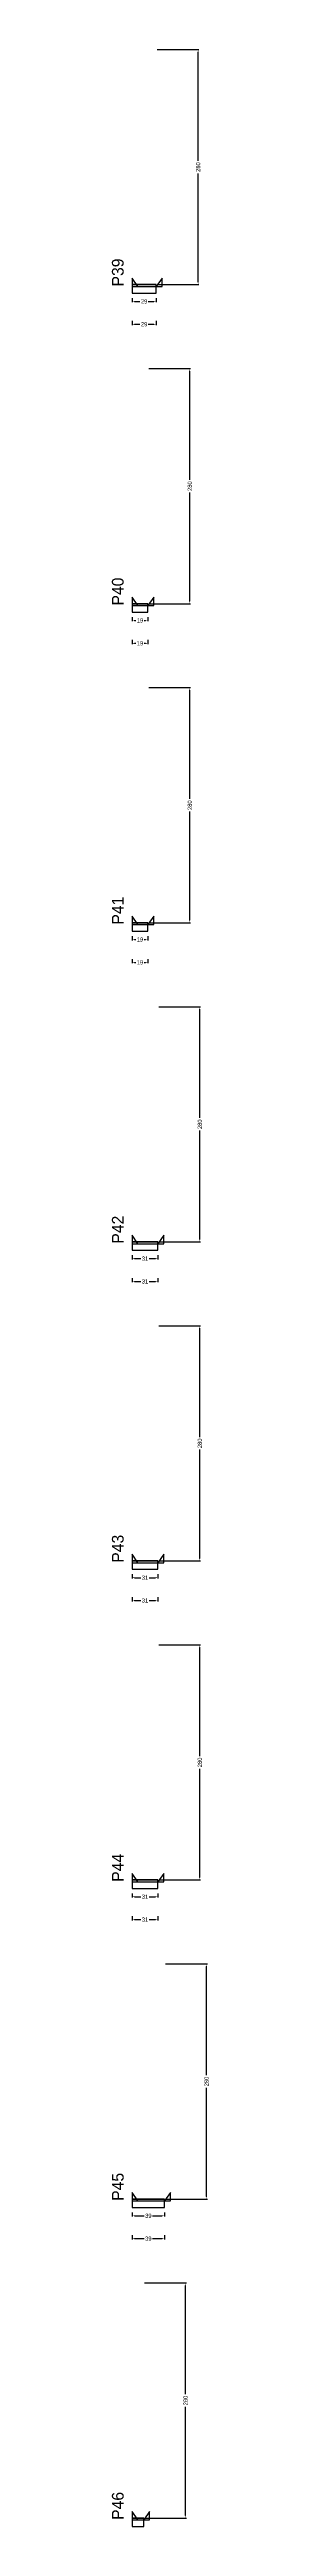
# Model space of a CAD drawing. Header units: centimetres. Extents: x -10500 to 4121, y -45226 to 295.
# Drawn here: x 3976 to 4092, y -2668 to 282 of the extents above; entities that cross this region are included whole.
import ezdxf

# ---------------------------------------------------------------- set-up
doc = ezdxf.new("R2010")
doc.units = ezdxf.units.CM
for name, color, linetype in [('NOMENCLATURA', 7, 'Continuous'), ('SARR_2.2x10', 60, 'Continuous'), ('SARR_2.2x7', 40, 'Continuous')]:
    doc.layers.add(name, color=color, linetype=linetype)
doc.dimstyles.new('PAINEL-NOVA', dxfattribs={"dimtxt": 5, "dimasz": 3, "dimexe": 1, "dimexo": 1, "dimgap": 1, "dimtad": 1, "dimcen": 2.5, "dimazin": 3, "dimtfac": 1, "dimtmove": 0, "dimatfit": 3})

# ---------------------------------------------------------------- blocks, each defined once
blk = doc.blocks.new('_CLOSEDFILLED')
at = {"color": 0, "linetype": 'BYBLOCK'}
blk.add_solid([(-1, 0.16), (0, 0), (-1, -0.16)], dxfattribs=at)
blk = doc.blocks.new('*D21')
for p, q in [((4000, -13.8), (4000, -18.8)), ((4003, -17.8), (4009.5, -17.8)), ((4019.5, -17.8), (4026, -17.8)), ((4029, -13.8), (4029, -18.8))]:
    blk.add_line(p, q)
at = {"layer": 'Defpoints'}
for p in [(4000, -12.8), (4000, -17.8), (4029, -12.8)]:
    blk.add_point(p, dxfattribs=at)
at = {"layer": 'SARR_2.2x10', "xscale": 3, "yscale": 3, "rotation": 180}
blk.add_blockref('_CLOSEDFILLED', (4000, -17.8), dxfattribs=at)
at = {"layer": 'SARR_2.2x10', "xscale": 3, "yscale": 3}
blk.add_blockref('_CLOSEDFILLED', (4029, -17.8), dxfattribs=at)
at = {"layer": 'SARR_2.2x10', "insert": (4014.5, -17.8), "char_height": 5, "attachment_point": 5}
blk.add_mtext('29', dxfattribs=at)
blk = doc.blocks.new('*D22')
for p, q in [((4030, 282.2), (4080, 282.2)), ((4079, 149.7), (4079, 279.2)), ((4079, 5.2), (4079, 134.7)), ((4030, 2.2), (4080, 2.2))]:
    blk.add_line(p, q)
at = {"layer": 'Defpoints'}
for p in [(4029, 282.2), (4029, 2.2), (4079, 2.2)]:
    blk.add_point(p, dxfattribs=at)
at = {"layer": 'SARR_2.2x10', "xscale": 3, "yscale": 3}
for p, rotation in [((4079, 282.2), 90), ((4079, 2.2), 270)]:
    blk.add_blockref('_CLOSEDFILLED', p, dxfattribs=dict(at, rotation=rotation))
at = {"layer": 'SARR_2.2x10', "insert": (4079, 142.2), "char_height": 5, "attachment_point": 5, "rotation": 90}
blk.add_mtext('280', dxfattribs=at)
blk = doc.blocks.new('*D23')
for p, q in [((4030, 282.2), (4080, 282.2)), ((4079, 149.7), (4079, 279.2)), ((4079, 5.2), (4079, 134.7)), ((4030, 2.2), (4080, 2.2))]:
    blk.add_line(p, q)
at = {"layer": 'Defpoints'}
for p in [(4029, 282.2), (4029, 2.2), (4079, 2.2)]:
    blk.add_point(p, dxfattribs=at)
at = {"layer": 'SARR_2.2x10', "xscale": 3, "yscale": 3}
for p, rotation in [((4079, 282.2), 90), ((4079, 2.2), 270)]:
    blk.add_blockref('_CLOSEDFILLED', p, dxfattribs=dict(at, rotation=rotation))
at = {"layer": 'SARR_2.2x10', "insert": (4079, 142.2), "char_height": 5, "attachment_point": 5, "rotation": 90}
blk.add_mtext('280', dxfattribs=at)
blk = doc.blocks.new('*D24')
for p, q in [((4030, 282.2), (4080, 282.2)), ((4079, 149.7), (4079, 279.2)), ((4079, 5.2), (4079, 134.7)), ((4030, 2.2), (4080, 2.2))]:
    blk.add_line(p, q)
at = {"layer": 'Defpoints'}
for p in [(4029, 282.2), (4029, 2.2), (4079, 2.2)]:
    blk.add_point(p, dxfattribs=at)
at = {"layer": 'SARR_2.2x10', "xscale": 3, "yscale": 3}
for p, rotation in [((4079, 282.2), 90), ((4079, 2.2), 270)]:
    blk.add_blockref('_CLOSEDFILLED', p, dxfattribs=dict(at, rotation=rotation))
at = {"layer": 'SARR_2.2x10', "insert": (4079, 142.2), "char_height": 5, "attachment_point": 5, "rotation": 90}
blk.add_mtext('280', dxfattribs=at)
blk = doc.blocks.new('*D25')
for p, q in [((4030, 282.2), (4080, 282.2)), ((4079, 149.7), (4079, 279.2)), ((4079, 5.2), (4079, 134.7)), ((4030, 2.2), (4080, 2.2))]:
    blk.add_line(p, q)
at = {"layer": 'Defpoints'}
for p in [(4029, 282.2), (4029, 2.2), (4079, 2.2)]:
    blk.add_point(p, dxfattribs=at)
at = {"layer": 'SARR_2.2x10', "xscale": 3, "yscale": 3}
for p, rotation in [((4079, 282.2), 90), ((4079, 2.2), 270)]:
    blk.add_blockref('_CLOSEDFILLED', p, dxfattribs=dict(at, rotation=rotation))
at = {"layer": 'SARR_2.2x10', "insert": (4079, 142.2), "char_height": 5, "attachment_point": 5, "rotation": 90}
blk.add_mtext('280', dxfattribs=at)
blk = doc.blocks.new('*D26')
for p, q in [((4000, -41), (4000, -46)), ((4003, -45), (4009.5, -45)), ((4019.5, -45), (4026, -45)), ((4029, -41), (4029, -46))]:
    blk.add_line(p, q)
at = {"layer": 'Defpoints'}
for p in [(4000, -40), (4000, -45), (4029, -40)]:
    blk.add_point(p, dxfattribs=at)
at = {"layer": 'SARR_2.2x10', "xscale": 3, "yscale": 3, "rotation": 180}
blk.add_blockref('_CLOSEDFILLED', (4000, -45), dxfattribs=at)
at = {"layer": 'SARR_2.2x10', "xscale": 3, "yscale": 3}
blk.add_blockref('_CLOSEDFILLED', (4029, -45), dxfattribs=at)
at = {"layer": 'SARR_2.2x10', "insert": (4014.5, -45), "char_height": 5, "attachment_point": 5}
blk.add_mtext('29', dxfattribs=at)
blk = doc.blocks.new('GRA-E')
at = {"layer": 'SARR_2.2x7'}
blk.add_lwpolyline([(0, 0), (7, 0), (0, 10)], close=True, dxfattribs=at)
blk = doc.blocks.new('GRA-D')
at = {"layer": 'SARR_2.2x7'}
blk.add_lwpolyline([(0, 0), (7, 0), (7, 10)], close=True, dxfattribs=at)
blk = doc.blocks.new('*D47')
for p, q in [((4000, -393.8), (4000, -398.8)), ((4003, -397.8), (4004.5, -397.8)), ((4014.5, -397.8), (4016, -397.8)), ((4019, -393.8), (4019, -398.8))]:
    blk.add_line(p, q)
at = {"layer": 'Defpoints'}
for p in [(4000, -392.8), (4000, -397.8), (4019, -392.8)]:
    blk.add_point(p, dxfattribs=at)
at = {"layer": 'SARR_2.2x10', "xscale": 3, "yscale": 3, "rotation": 180}
blk.add_blockref('_CLOSEDFILLED', (4000, -397.8), dxfattribs=at)
at = {"layer": 'SARR_2.2x10', "xscale": 3, "yscale": 3}
blk.add_blockref('_CLOSEDFILLED', (4019, -397.8), dxfattribs=at)
at = {"layer": 'SARR_2.2x10', "insert": (4009.5, -397.8), "char_height": 5, "attachment_point": 5}
blk.add_mtext('19', dxfattribs=at)
blk = doc.blocks.new('*D48')
for p, q in [((4020, -97.8), (4070, -97.8)), ((4069, -230.3), (4069, -100.8)), ((4069, -374.8), (4069, -245.3)), ((4020, -377.8), (4070, -377.8))]:
    blk.add_line(p, q)
at = {"layer": 'Defpoints'}
for p in [(4019, -97.8), (4019, -377.8), (4069, -377.8)]:
    blk.add_point(p, dxfattribs=at)
at = {"layer": 'SARR_2.2x10', "xscale": 3, "yscale": 3}
for p, rotation in [((4069, -97.8), 90), ((4069, -377.8), 270)]:
    blk.add_blockref('_CLOSEDFILLED', p, dxfattribs=dict(at, rotation=rotation))
at = {"layer": 'SARR_2.2x10', "insert": (4069, -237.8), "char_height": 5, "attachment_point": 5, "rotation": 90}
blk.add_mtext('280', dxfattribs=at)
blk = doc.blocks.new('*D49')
for p, q in [((4020, -97.8), (4070, -97.8)), ((4069, -230.3), (4069, -100.8)), ((4069, -374.8), (4069, -245.3)), ((4020, -377.8), (4070, -377.8))]:
    blk.add_line(p, q)
at = {"layer": 'Defpoints'}
for p in [(4019, -97.8), (4019, -377.8), (4069, -377.8)]:
    blk.add_point(p, dxfattribs=at)
at = {"layer": 'SARR_2.2x10', "xscale": 3, "yscale": 3}
for p, rotation in [((4069, -97.8), 90), ((4069, -377.8), 270)]:
    blk.add_blockref('_CLOSEDFILLED', p, dxfattribs=dict(at, rotation=rotation))
at = {"layer": 'SARR_2.2x10', "insert": (4069, -237.8), "char_height": 5, "attachment_point": 5, "rotation": 90}
blk.add_mtext('280', dxfattribs=at)
blk = doc.blocks.new('*D50')
for p, q in [((4020, -97.8), (4070, -97.8)), ((4069, -230.3), (4069, -100.8)), ((4069, -374.8), (4069, -245.3)), ((4020, -377.8), (4070, -377.8))]:
    blk.add_line(p, q)
at = {"layer": 'Defpoints'}
for p in [(4019, -97.8), (4019, -377.8), (4069, -377.8)]:
    blk.add_point(p, dxfattribs=at)
at = {"layer": 'SARR_2.2x10', "xscale": 3, "yscale": 3}
for p, rotation in [((4069, -97.8), 90), ((4069, -377.8), 270)]:
    blk.add_blockref('_CLOSEDFILLED', p, dxfattribs=dict(at, rotation=rotation))
at = {"layer": 'SARR_2.2x10', "insert": (4069, -237.8), "char_height": 5, "attachment_point": 5, "rotation": 90}
blk.add_mtext('280', dxfattribs=at)
blk = doc.blocks.new('*D51')
for p, q in [((4020, -97.8), (4070, -97.8)), ((4069, -230.3), (4069, -100.8)), ((4069, -374.8), (4069, -245.3)), ((4020, -377.8), (4070, -377.8))]:
    blk.add_line(p, q)
at = {"layer": 'Defpoints'}
for p in [(4019, -97.8), (4019, -377.8), (4069, -377.8)]:
    blk.add_point(p, dxfattribs=at)
at = {"layer": 'SARR_2.2x10', "xscale": 3, "yscale": 3}
for p, rotation in [((4069, -97.8), 90), ((4069, -377.8), 270)]:
    blk.add_blockref('_CLOSEDFILLED', p, dxfattribs=dict(at, rotation=rotation))
at = {"layer": 'SARR_2.2x10', "insert": (4069, -237.8), "char_height": 5, "attachment_point": 5, "rotation": 90}
blk.add_mtext('280', dxfattribs=at)
blk = doc.blocks.new('*D52')
for p, q in [((4000, -421), (4000, -426)), ((4003, -425), (4004.5, -425)), ((4014.5, -425), (4016, -425)), ((4019, -421), (4019, -426))]:
    blk.add_line(p, q)
at = {"layer": 'Defpoints'}
for p in [(4000, -420), (4000, -425), (4019, -420)]:
    blk.add_point(p, dxfattribs=at)
at = {"layer": 'SARR_2.2x10', "xscale": 3, "yscale": 3, "rotation": 180}
blk.add_blockref('_CLOSEDFILLED', (4000, -425), dxfattribs=at)
at = {"layer": 'SARR_2.2x10', "xscale": 3, "yscale": 3}
blk.add_blockref('_CLOSEDFILLED', (4019, -425), dxfattribs=at)
at = {"layer": 'SARR_2.2x10', "insert": (4009.5, -425), "char_height": 5, "attachment_point": 5}
blk.add_mtext('19', dxfattribs=at)
blk = doc.blocks.new('*D73')
for p, q in [((4000, -773.8), (4000, -778.8)), ((4003, -777.8), (4004.5, -777.8)), ((4014.5, -777.8), (4016, -777.8)), ((4019, -773.8), (4019, -778.8))]:
    blk.add_line(p, q)
at = {"layer": 'Defpoints'}
for p in [(4000, -772.8), (4000, -777.8), (4019, -772.8)]:
    blk.add_point(p, dxfattribs=at)
at = {"layer": 'SARR_2.2x10', "xscale": 3, "yscale": 3, "rotation": 180}
blk.add_blockref('_CLOSEDFILLED', (4000, -777.8), dxfattribs=at)
at = {"layer": 'SARR_2.2x10', "xscale": 3, "yscale": 3}
blk.add_blockref('_CLOSEDFILLED', (4019, -777.8), dxfattribs=at)
at = {"layer": 'SARR_2.2x10', "insert": (4009.5, -777.8), "char_height": 5, "attachment_point": 5}
blk.add_mtext('19', dxfattribs=at)
blk = doc.blocks.new('*D74')
for p, q in [((4020, -477.8), (4070, -477.8)), ((4069, -610.3), (4069, -480.8)), ((4069, -754.8), (4069, -625.3)), ((4020, -757.8), (4070, -757.8))]:
    blk.add_line(p, q)
at = {"layer": 'Defpoints'}
for p in [(4019, -477.8), (4019, -757.8), (4069, -757.8)]:
    blk.add_point(p, dxfattribs=at)
at = {"layer": 'SARR_2.2x10', "xscale": 3, "yscale": 3}
for p, rotation in [((4069, -477.8), 90), ((4069, -757.8), 270)]:
    blk.add_blockref('_CLOSEDFILLED', p, dxfattribs=dict(at, rotation=rotation))
at = {"layer": 'SARR_2.2x10', "insert": (4069, -617.8), "char_height": 5, "attachment_point": 5, "rotation": 90}
blk.add_mtext('280', dxfattribs=at)
blk = doc.blocks.new('*D75')
for p, q in [((4020, -477.8), (4070, -477.8)), ((4069, -610.3), (4069, -480.8)), ((4069, -754.8), (4069, -625.3)), ((4020, -757.8), (4070, -757.8))]:
    blk.add_line(p, q)
at = {"layer": 'Defpoints'}
for p in [(4019, -477.8), (4019, -757.8), (4069, -757.8)]:
    blk.add_point(p, dxfattribs=at)
at = {"layer": 'SARR_2.2x10', "xscale": 3, "yscale": 3}
for p, rotation in [((4069, -477.8), 90), ((4069, -757.8), 270)]:
    blk.add_blockref('_CLOSEDFILLED', p, dxfattribs=dict(at, rotation=rotation))
at = {"layer": 'SARR_2.2x10', "insert": (4069, -617.8), "char_height": 5, "attachment_point": 5, "rotation": 90}
blk.add_mtext('280', dxfattribs=at)
blk = doc.blocks.new('*D76')
for p, q in [((4020, -477.8), (4070, -477.8)), ((4069, -610.3), (4069, -480.8)), ((4069, -754.8), (4069, -625.3)), ((4020, -757.8), (4070, -757.8))]:
    blk.add_line(p, q)
at = {"layer": 'Defpoints'}
for p in [(4019, -477.8), (4019, -757.8), (4069, -757.8)]:
    blk.add_point(p, dxfattribs=at)
at = {"layer": 'SARR_2.2x10', "xscale": 3, "yscale": 3}
for p, rotation in [((4069, -477.8), 90), ((4069, -757.8), 270)]:
    blk.add_blockref('_CLOSEDFILLED', p, dxfattribs=dict(at, rotation=rotation))
at = {"layer": 'SARR_2.2x10', "insert": (4069, -617.8), "char_height": 5, "attachment_point": 5, "rotation": 90}
blk.add_mtext('280', dxfattribs=at)
blk = doc.blocks.new('*D77')
for p, q in [((4020, -477.8), (4070, -477.8)), ((4069, -610.3), (4069, -480.8)), ((4069, -754.8), (4069, -625.3)), ((4020, -757.8), (4070, -757.8))]:
    blk.add_line(p, q)
at = {"layer": 'Defpoints'}
for p in [(4019, -477.8), (4019, -757.8), (4069, -757.8)]:
    blk.add_point(p, dxfattribs=at)
at = {"layer": 'SARR_2.2x10', "xscale": 3, "yscale": 3}
for p, rotation in [((4069, -477.8), 90), ((4069, -757.8), 270)]:
    blk.add_blockref('_CLOSEDFILLED', p, dxfattribs=dict(at, rotation=rotation))
at = {"layer": 'SARR_2.2x10', "insert": (4069, -617.8), "char_height": 5, "attachment_point": 5, "rotation": 90}
blk.add_mtext('280', dxfattribs=at)
blk = doc.blocks.new('*D78')
for p, q in [((4000, -801), (4000, -806)), ((4003, -805), (4004.5, -805)), ((4014.5, -805), (4016, -805)), ((4019, -801), (4019, -806))]:
    blk.add_line(p, q)
at = {"layer": 'Defpoints'}
for p in [(4000, -800), (4000, -805), (4019, -800)]:
    blk.add_point(p, dxfattribs=at)
at = {"layer": 'SARR_2.2x10', "xscale": 3, "yscale": 3, "rotation": 180}
blk.add_blockref('_CLOSEDFILLED', (4000, -805), dxfattribs=at)
at = {"layer": 'SARR_2.2x10', "xscale": 3, "yscale": 3}
blk.add_blockref('_CLOSEDFILLED', (4019, -805), dxfattribs=at)
at = {"layer": 'SARR_2.2x10', "insert": (4009.5, -805), "char_height": 5, "attachment_point": 5}
blk.add_mtext('19', dxfattribs=at)
blk = doc.blocks.new('*D99')
for p, q in [((4000, -1153.8), (4000, -1158.8)), ((4003, -1157.8), (4010.5, -1157.8)), ((4020.5, -1157.8), (4028, -1157.8)), ((4031, -1153.8), (4031, -1158.8))]:
    blk.add_line(p, q)
at = {"layer": 'Defpoints'}
for p in [(4000, -1152.8), (4000, -1157.8), (4031, -1152.8)]:
    blk.add_point(p, dxfattribs=at)
at = {"layer": 'SARR_2.2x10', "xscale": 3, "yscale": 3, "rotation": 180}
blk.add_blockref('_CLOSEDFILLED', (4000, -1157.8), dxfattribs=at)
at = {"layer": 'SARR_2.2x10', "xscale": 3, "yscale": 3}
blk.add_blockref('_CLOSEDFILLED', (4031, -1157.8), dxfattribs=at)
at = {"layer": 'SARR_2.2x10', "insert": (4015.5, -1157.8), "char_height": 5, "attachment_point": 5}
blk.add_mtext('31', dxfattribs=at)
blk = doc.blocks.new('*D100')
for p, q in [((4032, -857.8), (4082, -857.8)), ((4081, -990.3), (4081, -860.8)), ((4081, -1134.8), (4081, -1005.3)), ((4032, -1137.8), (4082, -1137.8))]:
    blk.add_line(p, q)
at = {"layer": 'Defpoints'}
for p in [(4031, -857.8), (4031, -1137.8), (4081, -1137.8)]:
    blk.add_point(p, dxfattribs=at)
at = {"layer": 'SARR_2.2x10', "xscale": 3, "yscale": 3}
for p, rotation in [((4081, -857.8), 90), ((4081, -1137.8), 270)]:
    blk.add_blockref('_CLOSEDFILLED', p, dxfattribs=dict(at, rotation=rotation))
at = {"layer": 'SARR_2.2x10', "insert": (4081, -997.8), "char_height": 5, "attachment_point": 5, "rotation": 90}
blk.add_mtext('280', dxfattribs=at)
blk = doc.blocks.new('*D101')
for p, q in [((4032, -857.8), (4082, -857.8)), ((4081, -990.3), (4081, -860.8)), ((4081, -1134.8), (4081, -1005.3)), ((4032, -1137.8), (4082, -1137.8))]:
    blk.add_line(p, q)
at = {"layer": 'Defpoints'}
for p in [(4031, -857.8), (4031, -1137.8), (4081, -1137.8)]:
    blk.add_point(p, dxfattribs=at)
at = {"layer": 'SARR_2.2x10', "xscale": 3, "yscale": 3}
for p, rotation in [((4081, -857.8), 90), ((4081, -1137.8), 270)]:
    blk.add_blockref('_CLOSEDFILLED', p, dxfattribs=dict(at, rotation=rotation))
at = {"layer": 'SARR_2.2x10', "insert": (4081, -997.8), "char_height": 5, "attachment_point": 5, "rotation": 90}
blk.add_mtext('280', dxfattribs=at)
blk = doc.blocks.new('*D102')
for p, q in [((4032, -857.8), (4082, -857.8)), ((4081, -990.3), (4081, -860.8)), ((4081, -1134.8), (4081, -1005.3)), ((4032, -1137.8), (4082, -1137.8))]:
    blk.add_line(p, q)
at = {"layer": 'Defpoints'}
for p in [(4031, -857.8), (4031, -1137.8), (4081, -1137.8)]:
    blk.add_point(p, dxfattribs=at)
at = {"layer": 'SARR_2.2x10', "xscale": 3, "yscale": 3}
for p, rotation in [((4081, -857.8), 90), ((4081, -1137.8), 270)]:
    blk.add_blockref('_CLOSEDFILLED', p, dxfattribs=dict(at, rotation=rotation))
at = {"layer": 'SARR_2.2x10', "insert": (4081, -997.8), "char_height": 5, "attachment_point": 5, "rotation": 90}
blk.add_mtext('280', dxfattribs=at)
blk = doc.blocks.new('*D103')
for p, q in [((4032, -857.8), (4082, -857.8)), ((4081, -990.3), (4081, -860.8)), ((4081, -1134.8), (4081, -1005.3)), ((4032, -1137.8), (4082, -1137.8))]:
    blk.add_line(p, q)
at = {"layer": 'Defpoints'}
for p in [(4031, -857.8), (4031, -1137.8), (4081, -1137.8)]:
    blk.add_point(p, dxfattribs=at)
at = {"layer": 'SARR_2.2x10', "xscale": 3, "yscale": 3}
for p, rotation in [((4081, -857.8), 90), ((4081, -1137.8), 270)]:
    blk.add_blockref('_CLOSEDFILLED', p, dxfattribs=dict(at, rotation=rotation))
at = {"layer": 'SARR_2.2x10', "insert": (4081, -997.8), "char_height": 5, "attachment_point": 5, "rotation": 90}
blk.add_mtext('280', dxfattribs=at)
blk = doc.blocks.new('*D104')
for p, q in [((4000, -1181), (4000, -1186)), ((4003, -1185), (4010.5, -1185)), ((4020.5, -1185), (4028, -1185)), ((4031, -1181), (4031, -1186))]:
    blk.add_line(p, q)
at = {"layer": 'Defpoints'}
for p in [(4000, -1180), (4031, -1180), (4000, -1185)]:
    blk.add_point(p, dxfattribs=at)
at = {"layer": 'SARR_2.2x10', "xscale": 3, "yscale": 3, "rotation": 180}
blk.add_blockref('_CLOSEDFILLED', (4000, -1185), dxfattribs=at)
at = {"layer": 'SARR_2.2x10', "xscale": 3, "yscale": 3}
blk.add_blockref('_CLOSEDFILLED', (4031, -1185), dxfattribs=at)
at = {"layer": 'SARR_2.2x10', "insert": (4015.5, -1185), "char_height": 5, "attachment_point": 5}
blk.add_mtext('31', dxfattribs=at)
blk = doc.blocks.new('*D125')
for p, q in [((4000, -1533.8), (4000, -1538.8)), ((4031, -1533.8), (4031, -1538.8)), ((4003, -1537.8), (4010.5, -1537.8)), ((4020.5, -1537.8), (4028, -1537.8))]:
    blk.add_line(p, q)
at = {"layer": 'Defpoints'}
for p in [(4000, -1532.8), (4031, -1532.8), (4000, -1537.8)]:
    blk.add_point(p, dxfattribs=at)
at = {"layer": 'SARR_2.2x10', "xscale": 3, "yscale": 3, "rotation": 180}
blk.add_blockref('_CLOSEDFILLED', (4000, -1537.8), dxfattribs=at)
at = {"layer": 'SARR_2.2x10', "xscale": 3, "yscale": 3}
blk.add_blockref('_CLOSEDFILLED', (4031, -1537.8), dxfattribs=at)
at = {"layer": 'SARR_2.2x10', "insert": (4015.5, -1537.8), "char_height": 5, "attachment_point": 5}
blk.add_mtext('31', dxfattribs=at)
blk = doc.blocks.new('*D126')
for p, q in [((4032, -1237.8), (4082, -1237.8)), ((4081, -1370.3), (4081, -1240.8)), ((4081, -1514.8), (4081, -1385.3)), ((4032, -1517.8), (4082, -1517.8))]:
    blk.add_line(p, q)
at = {"layer": 'Defpoints'}
for p in [(4031, -1237.8), (4031, -1517.8), (4081, -1517.8)]:
    blk.add_point(p, dxfattribs=at)
at = {"layer": 'SARR_2.2x10', "xscale": 3, "yscale": 3}
for p, rotation in [((4081, -1237.8), 90), ((4081, -1517.8), 270)]:
    blk.add_blockref('_CLOSEDFILLED', p, dxfattribs=dict(at, rotation=rotation))
at = {"layer": 'SARR_2.2x10', "insert": (4081, -1377.8), "char_height": 5, "attachment_point": 5, "rotation": 90}
blk.add_mtext('280', dxfattribs=at)
blk = doc.blocks.new('*D127')
for p, q in [((4032, -1237.8), (4082, -1237.8)), ((4081, -1370.3), (4081, -1240.8)), ((4081, -1514.8), (4081, -1385.3)), ((4032, -1517.8), (4082, -1517.8))]:
    blk.add_line(p, q)
at = {"layer": 'Defpoints'}
for p in [(4031, -1237.8), (4031, -1517.8), (4081, -1517.8)]:
    blk.add_point(p, dxfattribs=at)
at = {"layer": 'SARR_2.2x10', "xscale": 3, "yscale": 3}
for p, rotation in [((4081, -1237.8), 90), ((4081, -1517.8), 270)]:
    blk.add_blockref('_CLOSEDFILLED', p, dxfattribs=dict(at, rotation=rotation))
at = {"layer": 'SARR_2.2x10', "insert": (4081, -1377.8), "char_height": 5, "attachment_point": 5, "rotation": 90}
blk.add_mtext('280', dxfattribs=at)
blk = doc.blocks.new('*D128')
for p, q in [((4032, -1237.8), (4082, -1237.8)), ((4081, -1370.3), (4081, -1240.8)), ((4081, -1514.8), (4081, -1385.3)), ((4032, -1517.8), (4082, -1517.8))]:
    blk.add_line(p, q)
at = {"layer": 'Defpoints'}
for p in [(4031, -1237.8), (4031, -1517.8), (4081, -1517.8)]:
    blk.add_point(p, dxfattribs=at)
at = {"layer": 'SARR_2.2x10', "xscale": 3, "yscale": 3}
for p, rotation in [((4081, -1237.8), 90), ((4081, -1517.8), 270)]:
    blk.add_blockref('_CLOSEDFILLED', p, dxfattribs=dict(at, rotation=rotation))
at = {"layer": 'SARR_2.2x10', "insert": (4081, -1377.8), "char_height": 5, "attachment_point": 5, "rotation": 90}
blk.add_mtext('280', dxfattribs=at)
blk = doc.blocks.new('*D129')
for p, q in [((4032, -1237.8), (4082, -1237.8)), ((4081, -1370.3), (4081, -1240.8)), ((4081, -1514.8), (4081, -1385.3)), ((4032, -1517.8), (4082, -1517.8))]:
    blk.add_line(p, q)
at = {"layer": 'Defpoints'}
for p in [(4031, -1237.8), (4031, -1517.8), (4081, -1517.8)]:
    blk.add_point(p, dxfattribs=at)
at = {"layer": 'SARR_2.2x10', "xscale": 3, "yscale": 3}
for p, rotation in [((4081, -1237.8), 90), ((4081, -1517.8), 270)]:
    blk.add_blockref('_CLOSEDFILLED', p, dxfattribs=dict(at, rotation=rotation))
at = {"layer": 'SARR_2.2x10', "insert": (4081, -1377.8), "char_height": 5, "attachment_point": 5, "rotation": 90}
blk.add_mtext('280', dxfattribs=at)
blk = doc.blocks.new('*D130')
for p, q in [((4000, -1561), (4000, -1566)), ((4031, -1561), (4031, -1566)), ((4003, -1565), (4010.5, -1565)), ((4020.5, -1565), (4028, -1565))]:
    blk.add_line(p, q)
at = {"layer": 'Defpoints'}
for p in [(4000, -1560), (4031, -1560), (4000, -1565)]:
    blk.add_point(p, dxfattribs=at)
at = {"layer": 'SARR_2.2x10', "xscale": 3, "yscale": 3, "rotation": 180}
blk.add_blockref('_CLOSEDFILLED', (4000, -1565), dxfattribs=at)
at = {"layer": 'SARR_2.2x10', "xscale": 3, "yscale": 3}
blk.add_blockref('_CLOSEDFILLED', (4031, -1565), dxfattribs=at)
at = {"layer": 'SARR_2.2x10', "insert": (4015.5, -1565), "char_height": 5, "attachment_point": 5}
blk.add_mtext('31', dxfattribs=at)
blk = doc.blocks.new('*D151')
for p, q in [((4000, -1913.8), (4000, -1918.8)), ((4031, -1913.8), (4031, -1918.8)), ((4003, -1917.8), (4010.5, -1917.8)), ((4020.5, -1917.8), (4028, -1917.8))]:
    blk.add_line(p, q)
at = {"layer": 'Defpoints'}
for p in [(4000, -1912.8), (4031, -1912.8), (4000, -1917.8)]:
    blk.add_point(p, dxfattribs=at)
at = {"layer": 'SARR_2.2x10', "xscale": 3, "yscale": 3, "rotation": 180}
blk.add_blockref('_CLOSEDFILLED', (4000, -1917.8), dxfattribs=at)
at = {"layer": 'SARR_2.2x10', "xscale": 3, "yscale": 3}
blk.add_blockref('_CLOSEDFILLED', (4031, -1917.8), dxfattribs=at)
at = {"layer": 'SARR_2.2x10', "insert": (4015.5, -1917.8), "char_height": 5, "attachment_point": 5}
blk.add_mtext('31', dxfattribs=at)
blk = doc.blocks.new('*D152')
for p, q in [((4032, -1617.8), (4082, -1617.8)), ((4081, -1750.3), (4081, -1620.8)), ((4081, -1894.8), (4081, -1765.3)), ((4032, -1897.8), (4082, -1897.8))]:
    blk.add_line(p, q)
at = {"layer": 'Defpoints'}
for p in [(4031, -1617.8), (4031, -1897.8), (4081, -1897.8)]:
    blk.add_point(p, dxfattribs=at)
at = {"layer": 'SARR_2.2x10', "xscale": 3, "yscale": 3}
for p, rotation in [((4081, -1617.8), 90), ((4081, -1897.8), 270)]:
    blk.add_blockref('_CLOSEDFILLED', p, dxfattribs=dict(at, rotation=rotation))
at = {"layer": 'SARR_2.2x10', "insert": (4081, -1757.8), "char_height": 5, "attachment_point": 5, "rotation": 90}
blk.add_mtext('280', dxfattribs=at)
blk = doc.blocks.new('*D153')
for p, q in [((4032, -1617.8), (4082, -1617.8)), ((4081, -1750.3), (4081, -1620.8)), ((4081, -1894.8), (4081, -1765.3)), ((4032, -1897.8), (4082, -1897.8))]:
    blk.add_line(p, q)
at = {"layer": 'Defpoints'}
for p in [(4031, -1617.8), (4031, -1897.8), (4081, -1897.8)]:
    blk.add_point(p, dxfattribs=at)
at = {"layer": 'SARR_2.2x10', "xscale": 3, "yscale": 3}
for p, rotation in [((4081, -1617.8), 90), ((4081, -1897.8), 270)]:
    blk.add_blockref('_CLOSEDFILLED', p, dxfattribs=dict(at, rotation=rotation))
at = {"layer": 'SARR_2.2x10', "insert": (4081, -1757.8), "char_height": 5, "attachment_point": 5, "rotation": 90}
blk.add_mtext('280', dxfattribs=at)
blk = doc.blocks.new('*D154')
for p, q in [((4032, -1617.8), (4082, -1617.8)), ((4081, -1750.3), (4081, -1620.8)), ((4081, -1894.8), (4081, -1765.3)), ((4032, -1897.8), (4082, -1897.8))]:
    blk.add_line(p, q)
at = {"layer": 'Defpoints'}
for p in [(4031, -1617.8), (4031, -1897.8), (4081, -1897.8)]:
    blk.add_point(p, dxfattribs=at)
at = {"layer": 'SARR_2.2x10', "xscale": 3, "yscale": 3}
for p, rotation in [((4081, -1617.8), 90), ((4081, -1897.8), 270)]:
    blk.add_blockref('_CLOSEDFILLED', p, dxfattribs=dict(at, rotation=rotation))
at = {"layer": 'SARR_2.2x10', "insert": (4081, -1757.8), "char_height": 5, "attachment_point": 5, "rotation": 90}
blk.add_mtext('280', dxfattribs=at)
blk = doc.blocks.new('*D155')
for p, q in [((4032, -1617.8), (4082, -1617.8)), ((4081, -1750.3), (4081, -1620.8)), ((4081, -1894.8), (4081, -1765.3)), ((4032, -1897.8), (4082, -1897.8))]:
    blk.add_line(p, q)
at = {"layer": 'Defpoints'}
for p in [(4031, -1617.8), (4031, -1897.8), (4081, -1897.8)]:
    blk.add_point(p, dxfattribs=at)
at = {"layer": 'SARR_2.2x10', "xscale": 3, "yscale": 3}
for p, rotation in [((4081, -1617.8), 90), ((4081, -1897.8), 270)]:
    blk.add_blockref('_CLOSEDFILLED', p, dxfattribs=dict(at, rotation=rotation))
at = {"layer": 'SARR_2.2x10', "insert": (4081, -1757.8), "char_height": 5, "attachment_point": 5, "rotation": 90}
blk.add_mtext('280', dxfattribs=at)
blk = doc.blocks.new('*D156')
for p, q in [((4000, -1941), (4000, -1946)), ((4003, -1945), (4010.5, -1945)), ((4020.5, -1945), (4028, -1945)), ((4031, -1941), (4031, -1946))]:
    blk.add_line(p, q)
at = {"layer": 'Defpoints'}
for p in [(4000, -1940), (4000, -1945), (4031, -1940)]:
    blk.add_point(p, dxfattribs=at)
at = {"layer": 'SARR_2.2x10', "xscale": 3, "yscale": 3, "rotation": 180}
blk.add_blockref('_CLOSEDFILLED', (4000, -1945), dxfattribs=at)
at = {"layer": 'SARR_2.2x10', "xscale": 3, "yscale": 3}
blk.add_blockref('_CLOSEDFILLED', (4031, -1945), dxfattribs=at)
at = {"layer": 'SARR_2.2x10', "insert": (4015.5, -1945), "char_height": 5, "attachment_point": 5}
blk.add_mtext('31', dxfattribs=at)
blk = doc.blocks.new('*D177')
for p, q in [((4000, -2293.8), (4000, -2298.8)), ((4003, -2297.8), (4014.5, -2297.8)), ((4024.5, -2297.8), (4036, -2297.8)), ((4039, -2293.8), (4039, -2298.8))]:
    blk.add_line(p, q)
at = {"layer": 'Defpoints'}
for p in [(4000, -2292.8), (4000, -2297.8), (4039, -2292.8)]:
    blk.add_point(p, dxfattribs=at)
at = {"layer": 'SARR_2.2x10', "xscale": 3, "yscale": 3, "rotation": 180}
blk.add_blockref('_CLOSEDFILLED', (4000, -2297.8), dxfattribs=at)
at = {"layer": 'SARR_2.2x10', "xscale": 3, "yscale": 3}
blk.add_blockref('_CLOSEDFILLED', (4039, -2297.8), dxfattribs=at)
at = {"layer": 'SARR_2.2x10', "insert": (4019.5, -2297.8), "char_height": 5, "attachment_point": 5}
blk.add_mtext('39', dxfattribs=at)
blk = doc.blocks.new('*D178')
for p, q in [((4040, -1997.8), (4090, -1997.8)), ((4089, -2130.3), (4089, -2000.8)), ((4089, -2274.8), (4089, -2145.3)), ((4040, -2277.8), (4090, -2277.8))]:
    blk.add_line(p, q)
at = {"layer": 'Defpoints'}
for p in [(4039, -1997.8), (4039, -2277.8), (4089, -2277.8)]:
    blk.add_point(p, dxfattribs=at)
at = {"layer": 'SARR_2.2x10', "xscale": 3, "yscale": 3}
for p, rotation in [((4089, -1997.8), 90), ((4089, -2277.8), 270)]:
    blk.add_blockref('_CLOSEDFILLED', p, dxfattribs=dict(at, rotation=rotation))
at = {"layer": 'SARR_2.2x10', "insert": (4089, -2137.8), "char_height": 5, "attachment_point": 5, "rotation": 90}
blk.add_mtext('280', dxfattribs=at)
blk = doc.blocks.new('*D179')
for p, q in [((4040, -1997.8), (4090, -1997.8)), ((4089, -2130.3), (4089, -2000.8)), ((4089, -2274.8), (4089, -2145.3)), ((4040, -2277.8), (4090, -2277.8))]:
    blk.add_line(p, q)
at = {"layer": 'Defpoints'}
for p in [(4039, -1997.8), (4039, -2277.8), (4089, -2277.8)]:
    blk.add_point(p, dxfattribs=at)
at = {"layer": 'SARR_2.2x10', "xscale": 3, "yscale": 3}
for p, rotation in [((4089, -1997.8), 90), ((4089, -2277.8), 270)]:
    blk.add_blockref('_CLOSEDFILLED', p, dxfattribs=dict(at, rotation=rotation))
at = {"layer": 'SARR_2.2x10', "insert": (4089, -2137.8), "char_height": 5, "attachment_point": 5, "rotation": 90}
blk.add_mtext('280', dxfattribs=at)
blk = doc.blocks.new('*D180')
for p, q in [((4040, -1997.8), (4090, -1997.8)), ((4089, -2130.3), (4089, -2000.8)), ((4089, -2274.8), (4089, -2145.3)), ((4040, -2277.8), (4090, -2277.8))]:
    blk.add_line(p, q)
at = {"layer": 'Defpoints'}
for p in [(4039, -1997.8), (4039, -2277.8), (4089, -2277.8)]:
    blk.add_point(p, dxfattribs=at)
at = {"layer": 'SARR_2.2x10', "xscale": 3, "yscale": 3}
for p, rotation in [((4089, -1997.8), 90), ((4089, -2277.8), 270)]:
    blk.add_blockref('_CLOSEDFILLED', p, dxfattribs=dict(at, rotation=rotation))
at = {"layer": 'SARR_2.2x10', "insert": (4089, -2137.8), "char_height": 5, "attachment_point": 5, "rotation": 90}
blk.add_mtext('280', dxfattribs=at)
blk = doc.blocks.new('*D181')
for p, q in [((4040, -1997.8), (4090, -1997.8)), ((4089, -2130.3), (4089, -2000.8)), ((4089, -2274.8), (4089, -2145.3)), ((4040, -2277.8), (4090, -2277.8))]:
    blk.add_line(p, q)
at = {"layer": 'Defpoints'}
for p in [(4039, -1997.8), (4039, -2277.8), (4089, -2277.8)]:
    blk.add_point(p, dxfattribs=at)
at = {"layer": 'SARR_2.2x10', "xscale": 3, "yscale": 3}
for p, rotation in [((4089, -1997.8), 90), ((4089, -2277.8), 270)]:
    blk.add_blockref('_CLOSEDFILLED', p, dxfattribs=dict(at, rotation=rotation))
at = {"layer": 'SARR_2.2x10', "insert": (4089, -2137.8), "char_height": 5, "attachment_point": 5, "rotation": 90}
blk.add_mtext('280', dxfattribs=at)
blk = doc.blocks.new('*D182')
for p, q in [((4000, -2321), (4000, -2326)), ((4003, -2325), (4014.5, -2325)), ((4024.5, -2325), (4036, -2325)), ((4039, -2321), (4039, -2326))]:
    blk.add_line(p, q)
at = {"layer": 'Defpoints'}
for p in [(4000, -2320), (4000, -2325), (4039, -2320)]:
    blk.add_point(p, dxfattribs=at)
at = {"layer": 'SARR_2.2x10', "xscale": 3, "yscale": 3, "rotation": 180}
blk.add_blockref('_CLOSEDFILLED', (4000, -2325), dxfattribs=at)
at = {"layer": 'SARR_2.2x10', "xscale": 3, "yscale": 3}
blk.add_blockref('_CLOSEDFILLED', (4039, -2325), dxfattribs=at)
at = {"layer": 'SARR_2.2x10', "insert": (4019.5, -2325), "char_height": 5, "attachment_point": 5}
blk.add_mtext('39', dxfattribs=at)
blk = doc.blocks.new('*D204')
for p, q in [((4015, -2377.8), (4065, -2377.8)), ((4064, -2510.3), (4064, -2380.8)), ((4064, -2654.8), (4064, -2525.3)), ((4015, -2657.8), (4065, -2657.8))]:
    blk.add_line(p, q)
at = {"layer": 'Defpoints'}
for p in [(4014, -2377.8), (4014, -2657.8), (4064, -2657.8)]:
    blk.add_point(p, dxfattribs=at)
at = {"layer": 'SARR_2.2x10', "xscale": 3, "yscale": 3}
for p, rotation in [((4064, -2377.8), 90), ((4064, -2657.8), 270)]:
    blk.add_blockref('_CLOSEDFILLED', p, dxfattribs=dict(at, rotation=rotation))
at = {"layer": 'SARR_2.2x10', "insert": (4064, -2517.8), "char_height": 5, "attachment_point": 5, "rotation": 90}
blk.add_mtext('280', dxfattribs=at)
blk = doc.blocks.new('*D205')
for p, q in [((4015, -2377.8), (4065, -2377.8)), ((4064, -2510.3), (4064, -2380.8)), ((4064, -2654.8), (4064, -2525.3)), ((4015, -2657.8), (4065, -2657.8))]:
    blk.add_line(p, q)
at = {"layer": 'Defpoints'}
for p in [(4014, -2377.8), (4014, -2657.8), (4064, -2657.8)]:
    blk.add_point(p, dxfattribs=at)
at = {"layer": 'SARR_2.2x10', "xscale": 3, "yscale": 3}
for p, rotation in [((4064, -2377.8), 90), ((4064, -2657.8), 270)]:
    blk.add_blockref('_CLOSEDFILLED', p, dxfattribs=dict(at, rotation=rotation))
at = {"layer": 'SARR_2.2x10', "insert": (4064, -2517.8), "char_height": 5, "attachment_point": 5, "rotation": 90}
blk.add_mtext('280', dxfattribs=at)
blk = doc.blocks.new('*D206')
for p, q in [((4015, -2377.8), (4065, -2377.8)), ((4064, -2510.3), (4064, -2380.8)), ((4064, -2654.8), (4064, -2525.3)), ((4015, -2657.8), (4065, -2657.8))]:
    blk.add_line(p, q)
at = {"layer": 'Defpoints'}
for p in [(4014, -2377.8), (4014, -2657.8), (4064, -2657.8)]:
    blk.add_point(p, dxfattribs=at)
at = {"layer": 'SARR_2.2x10', "xscale": 3, "yscale": 3}
for p, rotation in [((4064, -2377.8), 90), ((4064, -2657.8), 270)]:
    blk.add_blockref('_CLOSEDFILLED', p, dxfattribs=dict(at, rotation=rotation))
at = {"layer": 'SARR_2.2x10', "insert": (4064, -2517.8), "char_height": 5, "attachment_point": 5, "rotation": 90}
blk.add_mtext('280', dxfattribs=at)
blk = doc.blocks.new('*D207')
for p, q in [((4015, -2377.8), (4065, -2377.8)), ((4064, -2510.3), (4064, -2380.8)), ((4064, -2654.8), (4064, -2525.3)), ((4015, -2657.8), (4065, -2657.8))]:
    blk.add_line(p, q)
at = {"layer": 'Defpoints'}
for p in [(4014, -2377.8), (4014, -2657.8), (4064, -2657.8)]:
    blk.add_point(p, dxfattribs=at)
at = {"layer": 'SARR_2.2x10', "xscale": 3, "yscale": 3}
for p, rotation in [((4064, -2377.8), 90), ((4064, -2657.8), 270)]:
    blk.add_blockref('_CLOSEDFILLED', p, dxfattribs=dict(at, rotation=rotation))
at = {"layer": 'SARR_2.2x10', "insert": (4064, -2517.8), "char_height": 5, "attachment_point": 5, "rotation": 90}
blk.add_mtext('280', dxfattribs=at)

msp = doc.modelspace()

# ---------------------------------------------------------------- linework, layer by layer
at = {"layer": 'SARR_2.2x10'}
for p, q in [((4029, 2.2), (4000, 2.2)), ((4000, 2.2), (4000, -7.8)), ((4029, -7.8), (4029, 2.2)), ((4000, -7.8), (4029, -7.8)), ((4019, -377.8), (4000, -377.8)), ((4000, -377.8), (4000, -387.8)), ((4019, -387.8), (4019, -377.8)), ((4000, -387.8), (4019, -387.8)), ((4019, -757.8), (4000, -757.8)), ((4000, -757.8), (4000, -767.8)), ((4019, -767.8), (4019, -757.8)), ((4000, -767.8), (4019, -767.8)), ((4031, -1137.8), (4000, -1137.8)), ((4000, -1137.8), (4000, -1147.8)), ((4000, -1147.8), (4031, -1147.8)), ((4031, -1147.8), (4031, -1137.8)), ((4031, -1517.8), (4000, -1517.8)), ((4000, -1517.8), (4000, -1527.8)), ((4000, -1527.8), (4031, -1527.8)), ((4031, -1527.8), (4031, -1517.8)), ((4031, -1897.8), (4000, -1897.8)), ((4000, -1897.8), (4000, -1907.8)), ((4000, -1907.8), (4031, -1907.8)), ((4031, -1907.8), (4031, -1897.8)), ((4039, -2277.8), (4000, -2277.8)), ((4000, -2277.8), (4000, -2287.8)), ((4000, -2287.8), (4039, -2287.8)), ((4039, -2287.8), (4039, -2277.8)), ((4014, -2657.8), (4000, -2657.8)), ((4000, -2657.8), (4000, -2667.8)), ((4000, -2667.8), (4014, -2667.8)), ((4014, -2667.8), (4014, -2657.8))]:
    msp.add_line(p, q, dxfattribs=at)
at = {"layer": 'SARR_2.2x7'}
for p, q in [((4029, 2.2), (4000, 2.2)), ((4000, 2.2), (4000, 0)), ((4000, 2.2), (4007, 2.2)), ((4000, 2.2), (4007, 2.2)), ((4000, 2.2), (4007, 2.2)), ((4000, 2.2), (4007, 2.2)), ((4000, 0), (4029, 0)), ((4007, 2.2), (4029, 2.2)), ((4007, 2.2), (4029, 2.2)), ((4007, 2.2), (4029, 2.2)), ((4007, 2.2), (4029, 2.2)), ((4029, 0), (4029, 2.2)), ((4019, -377.8), (4000, -377.8)), ((4000, -377.8), (4000, -380)), ((4000, -377.8), (4007, -377.8)), ((4000, -377.8), (4007, -377.8)), ((4000, -377.8), (4007, -377.8)), ((4000, -377.8), (4007, -377.8)), ((4000, -380), (4019, -380)), ((4007, -377.8), (4019, -377.8)), ((4007, -377.8), (4019, -377.8)), ((4007, -377.8), (4019, -377.8)), ((4007, -377.8), (4019, -377.8)), ((4019, -380), (4019, -377.8)), ((4019, -757.8), (4000, -757.8)), ((4000, -757.8), (4000, -760)), ((4000, -757.8), (4007, -757.8)), ((4000, -757.8), (4007, -757.8)), ((4000, -757.8), (4007, -757.8)), ((4000, -757.8), (4007, -757.8)), ((4000, -760), (4019, -760)), ((4007, -757.8), (4019, -757.8)), ((4007, -757.8), (4019, -757.8)), ((4007, -757.8), (4019, -757.8)), ((4007, -757.8), (4019, -757.8)), ((4019, -760), (4019, -757.8)), ((4031, -1137.8), (4000, -1137.8)), ((4000, -1137.8), (4000, -1140)), ((4000, -1137.8), (4007, -1137.8)), ((4000, -1137.8), (4007, -1137.8)), ((4000, -1137.8), (4007, -1137.8)), ((4000, -1137.8), (4007, -1137.8)), ((4000, -1140), (4031, -1140)), ((4007, -1137.8), (4031, -1137.8)), ((4007, -1137.8), (4031, -1137.8)), ((4007, -1137.8), (4031, -1137.8)), ((4007, -1137.8), (4031, -1137.8)), ((4031, -1140), (4031, -1137.8)), ((4031, -1517.8), (4000, -1517.8)), ((4000, -1517.8), (4000, -1520)), ((4000, -1517.8), (4007, -1517.8)), ((4000, -1517.8), (4007, -1517.8)), ((4000, -1517.8), (4007, -1517.8)), ((4000, -1517.8), (4007, -1517.8)), ((4000, -1520), (4031, -1520)), ((4007, -1517.8), (4031, -1517.8)), ((4007, -1517.8), (4031, -1517.8)), ((4007, -1517.8), (4031, -1517.8)), ((4007, -1517.8), (4031, -1517.8)), ((4031, -1520), (4031, -1517.8)), ((4031, -1897.8), (4000, -1897.8)), ((4000, -1897.8), (4000, -1900)), ((4000, -1897.8), (4007, -1897.8)), ((4000, -1897.8), (4007, -1897.8)), ((4000, -1897.8), (4007, -1897.8)), ((4000, -1897.8), (4007, -1897.8)), ((4000, -1900), (4031, -1900)), ((4007, -1897.8), (4031, -1897.8)), ((4007, -1897.8), (4031, -1897.8)), ((4007, -1897.8), (4031, -1897.8)), ((4007, -1897.8), (4031, -1897.8)), ((4031, -1900), (4031, -1897.8)), ((4039, -2277.8), (4000, -2277.8)), ((4000, -2277.8), (4000, -2280)), ((4000, -2277.8), (4007, -2277.8)), ((4000, -2277.8), (4007, -2277.8)), ((4000, -2277.8), (4007, -2277.8)), ((4000, -2277.8), (4007, -2277.8)), ((4000, -2280), (4039, -2280)), ((4007, -2277.8), (4039, -2277.8)), ((4007, -2277.8), (4039, -2277.8)), ((4007, -2277.8), (4039, -2277.8)), ((4007, -2277.8), (4039, -2277.8)), ((4039, -2280), (4039, -2277.8)), ((4014, -2657.8), (4000, -2657.8)), ((4000, -2657.8), (4000, -2660)), ((4000, -2657.8), (4007, -2657.8)), ((4000, -2657.8), (4007, -2657.8)), ((4000, -2657.8), (4007, -2657.8)), ((4000, -2657.8), (4007, -2657.8)), ((4000, -2660), (4014, -2660)), ((4007, -2657.8), (4014, -2657.8)), ((4007, -2657.8), (4014, -2657.8)), ((4007, -2657.8), (4014, -2657.8)), ((4007, -2657.8), (4014, -2657.8)), ((4014, -2660), (4014, -2657.8))]:
    msp.add_line(p, q, dxfattribs=at)

# ---------------------------------------------------------------- block references
for name, p in [('GRA-E', (4000, 0)), ('GRA-D', (4029, 0)), ('GRA-E', (4000, -380)), ('GRA-D', (4019, -380)), ('GRA-E', (4000, -760)), ('GRA-D', (4019, -760)), ('GRA-E', (4000, -1140)), ('GRA-D', (4031, -1140)), ('GRA-E', (4000, -1520)), ('GRA-D', (4031, -1520)), ('GRA-E', (4000, -1900)), ('GRA-D', (4031, -1900)), ('GRA-E', (4000, -2280)), ('GRA-D', (4039, -2280)), ('GRA-E', (4000, -2660)), ('GRA-D', (4014, -2660))]:
    msp.add_blockref(name, p, dxfattribs=at)

# ---------------------------------------------------------------- texts
at = {"layer": 'NOMENCLATURA'}
for s, p in [('P39', (3990, 0)), ('P40', (3990, -380)), ('P41', (3990, -760)), ('P42', (3990, -1140)), ('P43', (3990, -1520)), ('P44', (3990, -1900)), ('P45', (3990, -2280)), ('P46', (3990, -2660))]:
    msp.add_text(s, height=14, rotation=90, dxfattribs=at).set_placement(p)

# ---------------------------------------------------------------- dimensions: what is measured, and where the dimension line sits
at = {"layer": 'SARR_2.2x10'}
for base, p1, p2, picture, middle in [((4079, 2.2), (4029, 2.2), (4029, 282.2), '*D22', (4079, 142.2)), ((4079, 2.2), (4029, 2.2), (4029, 282.2), '*D23', (4079, 142.2)), ((4079, 2.2), (4029, 2.2), (4029, 282.2), '*D24', (4079, 142.2)), ((4079, 2.2), (4029, 2.2), (4029, 282.2), '*D25', (4079, 142.2)), ((4069, -377.8), (4019, -377.8), (4019, -97.8), '*D48', (4069, -237.8)), ((4069, -377.8), (4019, -377.8), (4019, -97.8), '*D49', (4069, -237.8)), ((4069, -377.8), (4019, -377.8), (4019, -97.8), '*D50', (4069, -237.8)), ((4069, -377.8), (4019, -377.8), (4019, -97.8), '*D51', (4069, -237.8)), ((4069, -757.8), (4019, -757.8), (4019, -477.8), '*D74', (4069, -617.8)), ((4069, -757.8), (4019, -757.8), (4019, -477.8), '*D75', (4069, -617.8)), ((4069, -757.8), (4019, -757.8), (4019, -477.8), '*D76', (4069, -617.8)), ((4069, -757.8), (4019, -757.8), (4019, -477.8), '*D77', (4069, -617.8)), ((4081, -1137.8), (4031, -1137.8), (4031, -857.8), '*D100', (4081, -997.8)), ((4081, -1137.8), (4031, -1137.8), (4031, -857.8), '*D101', (4081, -997.8)), ((4081, -1137.8), (4031, -1137.8), (4031, -857.8), '*D102', (4081, -997.8)), ((4081, -1137.8), (4031, -1137.8), (4031, -857.8), '*D103', (4081, -997.8)), ((4081, -1517.8), (4031, -1517.8), (4031, -1237.8), '*D126', (4081, -1377.8)), ((4081, -1517.8), (4031, -1517.8), (4031, -1237.8), '*D127', (4081, -1377.8)), ((4081, -1517.8), (4031, -1517.8), (4031, -1237.8), '*D128', (4081, -1377.8)), ((4081, -1517.8), (4031, -1517.8), (4031, -1237.8), '*D129', (4081, -1377.8)), ((4081, -1897.8), (4031, -1897.8), (4031, -1617.8), '*D152', (4081, -1757.8)), ((4081, -1897.8), (4031, -1897.8), (4031, -1617.8), '*D153', (4081, -1757.8)), ((4081, -1897.8), (4031, -1897.8), (4031, -1617.8), '*D154', (4081, -1757.8)), ((4081, -1897.8), (4031, -1897.8), (4031, -1617.8), '*D155', (4081, -1757.8)), ((4089, -2277.8), (4039, -2277.8), (4039, -1997.8), '*D178', (4089, -2137.8)), ((4089, -2277.8), (4039, -2277.8), (4039, -1997.8), '*D179', (4089, -2137.8)), ((4089, -2277.8), (4039, -2277.8), (4039, -1997.8), '*D180', (4089, -2137.8)), ((4089, -2277.8), (4039, -2277.8), (4039, -1997.8), '*D181', (4089, -2137.8)), ((4064, -2657.8), (4014, -2657.8), (4014, -2377.8), '*D204', (4064, -2517.8)), ((4064, -2657.8), (4014, -2657.8), (4014, -2377.8), '*D205', (4064, -2517.8)), ((4064, -2657.8), (4014, -2657.8), (4014, -2377.8), '*D206', (4064, -2517.8)), ((4064, -2657.8), (4014, -2657.8), (4014, -2377.8), '*D207', (4064, -2517.8))]:
    dim = msp.add_linear_dim(base=base, p1=p1, p2=p2, angle=90, dimstyle='PAINEL-NOVA', dxfattribs=at)
    dim.commit()
    dim.dimension.update_dxf_attribs({"geometry": picture, "text_midpoint": middle})
for base, p1, p2, picture, middle in [((4000, -17.8), (4000, -12.8), (4029, -12.8), '*D21', (4014.5, -17.8)), ((4000, -45), (4000, -40), (4029, -40), '*D26', (4014.5, -45)), ((4000, -397.8), (4000, -392.8), (4019, -392.8), '*D47', (4009.5, -397.8)), ((4000, -425), (4000, -420), (4019, -420), '*D52', (4009.5, -425)), ((4000, -777.8), (4000, -772.8), (4019, -772.8), '*D73', (4009.5, -777.8)), ((4000, -805), (4000, -800), (4019, -800), '*D78', (4009.5, -805)), ((4000, -1157.8), (4000, -1152.8), (4031, -1152.8), '*D99', (4015.5, -1157.8)), ((4000, -1185), (4000, -1180), (4031, -1180), '*D104', (4015.5, -1185)), ((4000, -1537.8), (4000, -1532.8), (4031, -1532.8), '*D125', (4015.5, -1537.8)), ((4000, -1565), (4000, -1560), (4031, -1560), '*D130', (4015.5, -1565)), ((4000, -1917.8), (4000, -1912.8), (4031, -1912.8), '*D151', (4015.5, -1917.8)), ((4000, -1945), (4000, -1940), (4031, -1940), '*D156', (4015.5, -1945)), ((4000, -2297.8), (4000, -2292.8), (4039, -2292.8), '*D177', (4019.5, -2297.8)), ((4000, -2325), (4000, -2320), (4039, -2320), '*D182', (4019.5, -2325))]:
    dim = msp.add_linear_dim(base=base, p1=p1, p2=p2, dimstyle='PAINEL-NOVA', dxfattribs=at)
    dim.commit()
    dim.dimension.update_dxf_attribs({"geometry": picture, "text_midpoint": middle})

doc.saveas('drawing.dxf')
